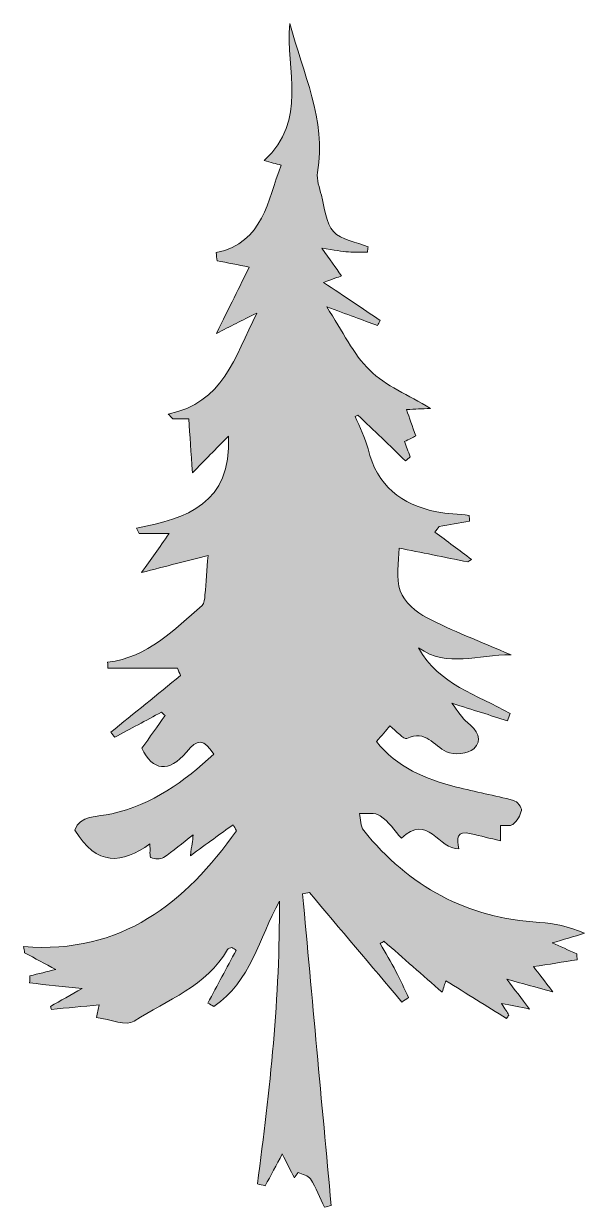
# Model space of a CAD drawing. Header units: inches. Extents: x 24 to 476, y -461 to -43.
# Drawn here: x 44.6 to 111.1, y -307.6 to -167.4 of the extents above; entities that cross this region are included whole.
import ezdxf

# ---------------------------------------------------------------- set-up
doc = ezdxf.new("R2010")
doc.units = ezdxf.units.IN
doc.header["$MEASUREMENT"] = 0
doc.layers.add('Layer 1', color=7, linetype='Continuous')

# ---------------------------------------------------------------- blocks, each defined once
blk = doc.blocks.new('block 2')
at = {"layer": 'Layer 1', "true_color": 0x0b0b0b}
h = blk.add_hatch(color=28, dxfattribs=at)
h.dxf.hatch_style = 2
edge = h.paths.add_edge_path()
edge.add_spline(control_points=[(67.43, -194.49), (73.1, -193.25), (73.45, -188.33), (75.13, -184.13), (74.45, -183.94), (73.95, -183.81), (73.1, -183.57), (78.38, -178.81), (75.59, -172.84), (76.16, -167.36), (77.69, -173.19), (80.49, -178.72), (79.44, -184.99), (79.3, -185.84), (79.66, -186.8), (79.9, -187.68), (80.29, -189.16), (80.39, -190.97), (81.32, -192), (82.24, -193.01), (84.03, -193.22), (85.44, -193.78), (85.41, -193.99), (85.38, -194.21), (85.35, -194.42), (84.59, -194.42), (83.84, -194.47), (83.09, -194.41), (82.28, -194.35), (81.47, -194.19), (79.93, -193.96), (80.91, -195.33), (81.56, -196.24), (82.28, -197.25), (81.82, -197.41), (81.33, -197.58), (80.13, -198.01), (82.65, -199.7), (84.77, -201.11), (86.88, -202.52), (86.77, -202.73), (86.66, -202.93), (86.56, -203.13), (84.77, -202.47), (82.98, -201.81), (80.52, -200.9), (82.45, -203.84), (83.66, -206.51), (85.62, -208.42), (87.52, -210.28), (90.19, -211.35), (92.81, -212.94), (91.8, -212.99), (91.03, -213.02), (89.98, -213.07), (90.34, -214.09), (90.68, -215.06), (91.08, -216.2), (90.73, -216.38), (90.31, -216.59), (89.75, -216.87), (89.95, -217.41), (90.18, -218.05), (90.42, -218.69), (90.24, -218.85), (90.06, -219), (89.88, -219.16), (87.99, -217.35), (86.1, -215.54), (84.22, -213.74), (84.11, -213.79), (84.01, -213.84), (83.91, -213.89), (84.42, -215.17), (85.1, -216.42), (85.42, -217.75), (86.49, -222.09), (89.35, -224.39), (93.58, -225.19), (94.84, -225.43), (96.14, -225.47), (97.42, -225.61), (97.43, -225.84), (97.44, -226.06), (97.45, -226.29), (96.25, -226.5), (95.05, -226.72), (93.85, -226.93), (93.69, -227.15), (93.52, -227.37), (93.35, -227.6), (94.79, -228.67), (96.24, -229.75), (97.68, -230.83), (97.54, -230.93), (97.41, -231.03), (97.27, -231.13), (94.46, -230.57), (91.64, -230), (89.11, -229.49), (89.11, -231.17), (88.69, -233.05), (89.24, -234.57), (89.71, -235.87), (91.13, -237.08), (92.42, -237.76), (95.4, -239.3), (98.57, -240.49), (102.41, -242.15), (98.36, -242.05), (94.89, -243.74), (91.41, -241.31), (93.78, -245.67), (98.39, -246.87), (102.26, -249.09), (102.15, -249.37), (102.05, -249.65), (101.94, -249.94), (99.93, -249.31), (97.92, -248.68), (95.37, -247.88), (96.12, -248.82), (96.55, -249.63), (97.22, -250.15), (98.37, -251.06), (99.04, -252.26), (97.96, -253.26), (97.3, -253.88), (95.61, -254.03), (94.73, -253.63), (93.2, -252.95), (92.27, -250.92), (90.02, -252.05), (89.7, -252.21), (88.77, -251.14), (88.01, -250.56), (87.57, -251.08), (87.06, -251.67), (86.42, -252.41), (88.81, -255.47), (92.23, -256.86), (95.9, -257.8), (98.15, -258.38), (100.44, -258.79), (102.68, -259.39), (103.09, -259.5), (103.67, -260.21), (103.61, -260.56), (103.51, -261.16), (103.08, -261.81), (102.59, -262.22), (102.29, -262.47), (101.65, -262.33), (101.13, -262.37), (101.13, -262.93), (101.13, -263.38), (101.13, -264.16), (99.86, -263.86), (98.75, -263.61), (97.64, -263.34), (95.86, -262.89), (95.92, -263.93), (96.2, -265.11), (93.84, -265.27), (92.47, -260.8), (89.4, -263.87), (88.57, -262.96), (87.85, -261.89), (86.86, -261.2), (86.26, -260.79), (85.24, -260.99), (84.41, -260.92), (84.56, -261.6), (84.51, -262.45), (84.91, -262.94), (90.26, -269.61), (97.16, -273.34), (105.76, -273.84), (107.49, -273.94), (109.21, -274.33), (111.07, -275.13), (109.82, -275.5), (108.58, -275.87), (107.24, -276.27), (108.21, -276.69), (109.19, -277.12), (110.18, -277.56), (110.19, -277.79), (110.2, -278.03), (110.21, -278.27), (108.54, -278.53), (106.86, -278.8), (105.05, -279.08), (105.7, -279.94), (106.32, -280.75), (107.32, -282.07), (105.28, -281.51), (103.77, -281.09), (101.88, -280.57), (102.82, -281.81), (103.58, -282.8), (104.57, -284.1), (103.37, -283.86), (102.47, -283.68), (101.26, -283.44), (101.67, -284.09), (101.9, -284.45), (102.13, -284.81), (102.03, -284.94), (101.94, -285.08), (101.84, -285.21), (99.48, -283.75), (97.12, -282.28), (94.65, -280.74), (94.53, -281.11), (94.4, -281.51), (94.21, -282.12), (91.86, -280.05), (89.58, -278.06), (87.31, -276.06), (87.17, -276.16), (87.03, -276.25), (86.88, -276.35), (87.5, -277.44), (88.14, -278.53), (88.73, -279.64), (89.26, -280.66), (89.73, -281.71), (90.23, -282.75), (89.96, -282.92), (89.69, -283.1), (89.43, -283.27), (85.78, -278.94), (82.13, -274.62), (78.47, -270.29), (78.2, -270.35), (77.93, -270.41), (77.66, -270.47), (78.79, -282.77), (79.92, -295.07), (81.05, -307.37), (80.79, -307.44), (80.53, -307.52), (80.28, -307.59), (79.73, -306.46), (79.27, -305.27), (78.6, -304.22), (78.35, -303.81), (77.63, -303.7), (77.13, -303.46), (76.98, -303.67), (76.83, -303.89), (76.69, -304.1), (76.22, -303.18), (75.76, -302.26), (75.26, -301.27), (74.55, -302.59), (73.89, -303.82), (73.22, -305.04), (72.92, -304.97), (72.61, -304.89), (72.3, -304.81), (73.79, -293.72), (75.01, -282.61), (74.91, -271.34), (72.52, -275.72), (71.49, -280.86), (67.14, -283.79), (66.9, -283.66), (66.67, -283.52), (66.43, -283.39), (67.55, -281.31), (68.67, -279.23), (69.78, -277.15), (69.62, -277.03), (69.45, -276.91), (69.29, -276.8), (69.11, -276.88), (68.85, -276.91), (68.77, -277.05), (66.28, -281.42), (61.59, -283), (57.71, -285.55), (56.78, -286.16), (54.88, -285.32), (53.23, -285.12), (53.35, -284.56), (53.45, -284.09), (53.55, -283.61), (51.6, -283.8), (49.74, -283.97), (47.88, -284.15), (47.85, -284.03), (47.81, -283.91), (47.78, -283.78), (48.98, -283.11), (50.18, -282.44), (51.53, -281.68), (49.4, -281.45), (47.35, -281.23), (45.3, -281.01), (45.31, -280.73), (45.32, -280.45), (45.33, -280.17), (46.34, -279.92), (47.35, -279.67), (48.4, -279.41), (47.15, -278.74), (45.93, -278.09), (44.71, -277.44), (44.67, -277.19), (44.63, -276.95), (44.59, -276.71), (56.22, -277.61), (63.76, -271.54), (69.82, -262.97), (69.69, -262.73), (69.56, -262.49), (69.43, -262.26), (67.91, -263.36), (66.39, -264.46), (64.36, -265.94), (64.53, -264.69), (64.6, -264.24), (64.71, -263.45), (63.37, -264.48), (62.32, -265.39), (61.17, -266.14), (60.81, -266.37), (60.11, -266.33), (59.69, -266.15), (59.5, -266.07), (59.61, -265.31), (59.56, -264.52), (56.29, -266.94), (53.21, -267.18), (50.68, -262.91), (51.15, -261.14), (53.38, -261.35), (55.04, -260.97), (59.84, -259.86), (63.61, -257.18), (67.14, -253.89), (65.97, -252.09), (65.19, -252.07), (63.89, -253.65), (61.82, -256.18), (59.89, -255.87), (58.6, -253.21), (59.54, -251.89), (60.46, -250.61), (61.37, -249.33), (61.22, -249.2), (61.08, -249.06), (60.93, -248.93), (59.08, -249.92), (57.24, -250.91), (55.39, -251.9), (55.24, -251.71), (55.09, -251.51), (54.94, -251.31), (57.69, -249.07), (60.44, -246.83), (63.18, -244.59), (63.07, -244.29), (62.95, -244), (62.83, -243.7), (60.08, -243.7), (57.33, -243.7), (54.58, -243.7), (54.57, -243.48), (54.56, -243.25), (54.55, -243.02), (59.32, -242.45), (62.41, -239.15), (65.76, -236.3), (66.03, -236.07), (66.05, -235.48), (66.09, -235.04), (66.23, -233.56), (66.32, -232.07), (66.45, -230.36), (64.07, -230.97), (61.49, -231.64), (58.57, -232.39), (59.71, -230.78), (60.63, -229.49), (61.84, -227.78), (60.35, -227.78), (59.32, -227.78), (58.28, -227.78), (58.18, -227.56), (58.07, -227.34), (57.96, -227.12), (63.96, -226.02), (69.25, -224.23), (68.87, -216.22), (67.34, -217.78), (66.1, -219.05), (64.6, -220.58), (64.43, -218.09), (64.3, -216.19), (64.16, -214.18), (63.57, -214.18), (62.92, -214.18), (62.28, -214.18), (62.1, -213.99), (61.91, -213.81), (61.73, -213.62), (68.21, -212.3), (69.61, -206.93), (72.23, -201.64), (70.41, -202.56), (69.14, -203.2), (67.44, -204.06), (68.97, -200.98), (70.22, -198.46), (71.34, -196.2), (69.98, -195.93), (68.75, -195.69), (67.52, -195.44), (67.49, -195.13), (67.46, -194.81), (67.43, -194.49)], knot_values=[0, 0, 0, 0, 1, 1, 1, 2, 2, 2, 3, 3, 3, 4, 4, 4, 5, 5, 5, 6, 6, 6, 7, 7, 7, 8, 8, 8, 9, 9, 9, 10, 10, 10, 11, 11, 11, 12, 12, 12, 13, 13, 13, 14, 14, 14, 15, 15, 15, 16, 16, 16, 17, 17, 17, 18, 18, 18, 19, 19, 19, 20, 20, 20, 21, 21, 21, 22, 22, 22, 23, 23, 23, 24, 24, 24, 25, 25, 25, 26, 26, 26, 27, 27, 27, 28, 28, 28, 29, 29, 29, 30, 30, 30, 31, 31, 31, 32, 32, 32, 33, 33, 33, 34, 34, 34, 35, 35, 35, 36, 36, 36, 37, 37, 37, 38, 38, 38, 39, 39, 39, 40, 40, 40, 41, 41, 41, 42, 42, 42, 43, 43, 43, 44, 44, 44, 45, 45, 45, 46, 46, 46, 47, 47, 47, 48, 48, 48, 49, 49, 49, 50, 50, 50, 51, 51, 51, 52, 52, 52, 53, 53, 53, 54, 54, 54, 55, 55, 55, 56, 56, 56, 57, 57, 57, 58, 58, 58, 59, 59, 59, 60, 60, 60, 61, 61, 61, 62, 62, 62, 63, 63, 63, 64, 64, 64, 65, 65, 65, 66, 66, 66, 67, 67, 67, 68, 68, 68, 69, 69, 69, 70, 70, 70, 71, 71, 71, 72, 72, 72, 73, 73, 73, 74, 74, 74, 75, 75, 75, 76, 76, 76, 77, 77, 77, 78, 78, 78, 79, 79, 79, 80, 80, 80, 81, 81, 81, 82, 82, 82, 83, 83, 83, 84, 84, 84, 85, 85, 85, 86, 86, 86, 87, 87, 87, 88, 88, 88, 89, 89, 89, 90, 90, 90, 91, 91, 91, 92, 92, 92, 93, 93, 93, 94, 94, 94, 95, 95, 95, 96, 96, 96, 97, 97, 97, 98, 98, 98, 99, 99, 99, 100, 100, 100, 101, 101, 101, 102, 102, 102, 103, 103, 103, 104, 104, 104, 105, 105, 105, 106, 106, 106, 107, 107, 107, 108, 108, 108, 109, 109, 109, 110, 110, 110, 111, 111, 111, 112, 112, 112, 113, 113, 113, 114, 114, 114, 115, 115, 115, 116, 116, 116, 117, 117, 117, 118, 118, 118, 119, 119, 119, 120, 120, 120, 121, 121, 121, 122, 122, 122, 123, 123, 123, 124, 124, 124, 125, 125, 125, 126, 126, 126, 127, 127, 127, 128, 128, 128, 129, 129, 129, 130, 130, 130, 131, 131, 131, 132, 132, 132, 133, 133, 133, 134, 134, 134, 135, 135, 135, 136, 136, 136, 137, 137, 137, 138, 138, 138, 139, 139, 139, 140, 140, 140, 141, 141, 141, 141], degree=3, periodic=1)
at = {"layer": 'Layer 1', "lineweight": 0}
blk.add_open_spline([(67.43, -194.49), (73.1, -193.25), (73.45, -188.33), (75.13, -184.13), (74.45, -183.94), (73.95, -183.81), (73.1, -183.57), (78.38, -178.81), (75.59, -172.84), (76.16, -167.36), (77.69, -173.19), (80.49, -178.72), (79.44, -184.99), (79.3, -185.84), (79.66, -186.8), (79.9, -187.68), (80.29, -189.16), (80.39, -190.97), (81.32, -192), (82.24, -193.01), (84.03, -193.22), (85.44, -193.78), (85.41, -193.99), (85.38, -194.21), (85.35, -194.42), (84.59, -194.42), (83.84, -194.47), (83.09, -194.41), (82.28, -194.35), (81.47, -194.19), (79.93, -193.96), (80.91, -195.33), (81.56, -196.24), (82.28, -197.25), (81.82, -197.41), (81.33, -197.58), (80.13, -198.01), (82.65, -199.7), (84.77, -201.11), (86.88, -202.52), (86.77, -202.73), (86.66, -202.93), (86.56, -203.13), (84.77, -202.47), (82.98, -201.81), (80.52, -200.9), (82.45, -203.84), (83.66, -206.51), (85.62, -208.42), (87.52, -210.28), (90.19, -211.35), (92.81, -212.94), (91.8, -212.99), (91.03, -213.02), (89.98, -213.07), (90.34, -214.09), (90.68, -215.06), (91.08, -216.2), (90.73, -216.38), (90.31, -216.59), (89.75, -216.87), (89.95, -217.41), (90.18, -218.05), (90.42, -218.69), (90.24, -218.85), (90.06, -219), (89.88, -219.16), (87.99, -217.35), (86.1, -215.54), (84.22, -213.74), (84.11, -213.79), (84.01, -213.84), (83.91, -213.89), (84.42, -215.17), (85.1, -216.42), (85.42, -217.75), (86.49, -222.09), (89.35, -224.39), (93.58, -225.19), (94.84, -225.43), (96.14, -225.47), (97.42, -225.61), (97.43, -225.84), (97.44, -226.06), (97.45, -226.29), (96.25, -226.5), (95.05, -226.72), (93.85, -226.93), (93.69, -227.15), (93.52, -227.37), (93.35, -227.6), (94.79, -228.67), (96.24, -229.75), (97.68, -230.83), (97.54, -230.93), (97.41, -231.03), (97.27, -231.13), (94.46, -230.57), (91.64, -230), (89.11, -229.49), (89.11, -231.17), (88.69, -233.05), (89.24, -234.57), (89.71, -235.87), (91.13, -237.08), (92.42, -237.76), (95.4, -239.3), (98.57, -240.49), (102.41, -242.15), (98.36, -242.05), (94.89, -243.74), (91.41, -241.31), (93.78, -245.67), (98.39, -246.87), (102.26, -249.09), (102.15, -249.37), (102.05, -249.65), (101.94, -249.94), (99.93, -249.31), (97.92, -248.68), (95.37, -247.88), (96.12, -248.82), (96.55, -249.63), (97.22, -250.15), (98.37, -251.06), (99.04, -252.26), (97.96, -253.26), (97.3, -253.88), (95.61, -254.03), (94.73, -253.63), (93.2, -252.95), (92.27, -250.92), (90.02, -252.05), (89.7, -252.21), (88.77, -251.14), (88.01, -250.56), (87.57, -251.08), (87.06, -251.67), (86.42, -252.41), (88.81, -255.47), (92.23, -256.86), (95.9, -257.8), (98.15, -258.38), (100.44, -258.79), (102.68, -259.39), (103.09, -259.5), (103.67, -260.21), (103.61, -260.56), (103.51, -261.16), (103.08, -261.81), (102.59, -262.22), (102.29, -262.47), (101.65, -262.33), (101.13, -262.37), (101.13, -262.93), (101.13, -263.38), (101.13, -264.16), (99.86, -263.86), (98.75, -263.61), (97.64, -263.34), (95.86, -262.89), (95.92, -263.93), (96.2, -265.11), (93.84, -265.27), (92.47, -260.8), (89.4, -263.87), (88.57, -262.96), (87.85, -261.89), (86.86, -261.2), (86.26, -260.79), (85.24, -260.99), (84.41, -260.92), (84.56, -261.6), (84.51, -262.45), (84.91, -262.94), (90.26, -269.61), (97.16, -273.34), (105.76, -273.84), (107.49, -273.94), (109.21, -274.33), (111.07, -275.13), (109.82, -275.5), (108.58, -275.87), (107.24, -276.27), (108.21, -276.69), (109.19, -277.12), (110.18, -277.56), (110.19, -277.79), (110.2, -278.03), (110.21, -278.27), (108.54, -278.53), (106.86, -278.8), (105.05, -279.08), (105.7, -279.94), (106.32, -280.75), (107.32, -282.07), (105.28, -281.51), (103.77, -281.09), (101.88, -280.57), (102.82, -281.81), (103.58, -282.8), (104.57, -284.1), (103.37, -283.86), (102.47, -283.68), (101.26, -283.44), (101.67, -284.09), (101.9, -284.45), (102.13, -284.81), (102.03, -284.94), (101.94, -285.08), (101.84, -285.21), (99.48, -283.75), (97.12, -282.28), (94.65, -280.74), (94.53, -281.11), (94.4, -281.51), (94.21, -282.12), (91.86, -280.05), (89.58, -278.06), (87.31, -276.06), (87.17, -276.16), (87.03, -276.25), (86.88, -276.35), (87.5, -277.44), (88.14, -278.53), (88.73, -279.64), (89.26, -280.66), (89.73, -281.71), (90.23, -282.75), (89.96, -282.92), (89.69, -283.1), (89.43, -283.27), (85.78, -278.94), (82.13, -274.62), (78.47, -270.29), (78.2, -270.35), (77.93, -270.41), (77.66, -270.47), (78.79, -282.77), (79.92, -295.07), (81.05, -307.37), (80.79, -307.44), (80.53, -307.52), (80.28, -307.59), (79.73, -306.46), (79.27, -305.27), (78.6, -304.22), (78.35, -303.81), (77.63, -303.7), (77.13, -303.46), (76.98, -303.67), (76.83, -303.89), (76.69, -304.1), (76.22, -303.18), (75.76, -302.26), (75.26, -301.27), (74.55, -302.59), (73.89, -303.82), (73.22, -305.04), (72.92, -304.97), (72.61, -304.89), (72.3, -304.81), (73.79, -293.72), (75.01, -282.61), (74.91, -271.34), (72.52, -275.72), (71.49, -280.86), (67.14, -283.79), (66.9, -283.66), (66.67, -283.52), (66.43, -283.39), (67.55, -281.31), (68.67, -279.23), (69.78, -277.15), (69.62, -277.03), (69.45, -276.91), (69.29, -276.8), (69.11, -276.88), (68.85, -276.91), (68.77, -277.05), (66.28, -281.42), (61.59, -283), (57.71, -285.55), (56.78, -286.16), (54.88, -285.32), (53.23, -285.12), (53.35, -284.56), (53.45, -284.09), (53.55, -283.61), (51.6, -283.8), (49.74, -283.97), (47.88, -284.15), (47.85, -284.03), (47.81, -283.91), (47.78, -283.78), (48.98, -283.11), (50.18, -282.44), (51.53, -281.68), (49.4, -281.45), (47.35, -281.23), (45.3, -281.01), (45.31, -280.73), (45.32, -280.45), (45.33, -280.17), (46.34, -279.92), (47.35, -279.67), (48.4, -279.41), (47.15, -278.74), (45.93, -278.09), (44.71, -277.44), (44.67, -277.19), (44.63, -276.95), (44.59, -276.71), (56.22, -277.61), (63.76, -271.54), (69.82, -262.97), (69.69, -262.73), (69.56, -262.49), (69.43, -262.26), (67.91, -263.36), (66.39, -264.46), (64.36, -265.94), (64.53, -264.69), (64.6, -264.24), (64.71, -263.45), (63.37, -264.48), (62.32, -265.39), (61.17, -266.14), (60.81, -266.37), (60.11, -266.33), (59.69, -266.15), (59.5, -266.07), (59.61, -265.31), (59.56, -264.52), (56.29, -266.94), (53.21, -267.18), (50.68, -262.91), (51.15, -261.14), (53.38, -261.35), (55.04, -260.97), (59.84, -259.86), (63.61, -257.18), (67.14, -253.89), (65.97, -252.09), (65.19, -252.07), (63.89, -253.65), (61.82, -256.18), (59.89, -255.87), (58.6, -253.21), (59.54, -251.89), (60.46, -250.61), (61.37, -249.33), (61.22, -249.2), (61.08, -249.06), (60.93, -248.93), (59.08, -249.92), (57.24, -250.91), (55.39, -251.9), (55.24, -251.71), (55.09, -251.51), (54.94, -251.31), (57.69, -249.07), (60.44, -246.83), (63.18, -244.59), (63.07, -244.29), (62.95, -244), (62.83, -243.7), (60.08, -243.7), (57.33, -243.7), (54.58, -243.7), (54.57, -243.48), (54.56, -243.25), (54.55, -243.02), (59.32, -242.45), (62.41, -239.15), (65.76, -236.3), (66.03, -236.07), (66.05, -235.48), (66.09, -235.04), (66.23, -233.56), (66.32, -232.07), (66.45, -230.36), (64.07, -230.97), (61.49, -231.64), (58.57, -232.39), (59.71, -230.78), (60.63, -229.49), (61.84, -227.78), (60.35, -227.78), (59.32, -227.78), (58.28, -227.78), (58.18, -227.56), (58.07, -227.34), (57.96, -227.12), (63.96, -226.02), (69.25, -224.23), (68.87, -216.22), (67.34, -217.78), (66.1, -219.05), (64.6, -220.58), (64.43, -218.09), (64.3, -216.19), (64.16, -214.18), (63.57, -214.18), (62.92, -214.18), (62.28, -214.18), (62.1, -213.99), (61.91, -213.81), (61.73, -213.62), (68.21, -212.3), (69.61, -206.93), (72.23, -201.64), (70.41, -202.56), (69.14, -203.2), (67.44, -204.06), (68.97, -200.98), (70.22, -198.46), (71.34, -196.2), (69.98, -195.93), (68.75, -195.69), (67.52, -195.44), (67.49, -195.13), (67.46, -194.81), (67.43, -194.49)], degree=3, knots=[0, 0, 0, 0, 1, 1, 1, 2, 2, 2, 3, 3, 3, 4, 4, 4, 5, 5, 5, 6, 6, 6, 7, 7, 7, 8, 8, 8, 9, 9, 9, 10, 10, 10, 11, 11, 11, 12, 12, 12, 13, 13, 13, 14, 14, 14, 15, 15, 15, 16, 16, 16, 17, 17, 17, 18, 18, 18, 19, 19, 19, 20, 20, 20, 21, 21, 21, 22, 22, 22, 23, 23, 23, 24, 24, 24, 25, 25, 25, 26, 26, 26, 27, 27, 27, 28, 28, 28, 29, 29, 29, 30, 30, 30, 31, 31, 31, 32, 32, 32, 33, 33, 33, 34, 34, 34, 35, 35, 35, 36, 36, 36, 37, 37, 37, 38, 38, 38, 39, 39, 39, 40, 40, 40, 41, 41, 41, 42, 42, 42, 43, 43, 43, 44, 44, 44, 45, 45, 45, 46, 46, 46, 47, 47, 47, 48, 48, 48, 49, 49, 49, 50, 50, 50, 51, 51, 51, 52, 52, 52, 53, 53, 53, 54, 54, 54, 55, 55, 55, 56, 56, 56, 57, 57, 57, 58, 58, 58, 59, 59, 59, 60, 60, 60, 61, 61, 61, 62, 62, 62, 63, 63, 63, 64, 64, 64, 65, 65, 65, 66, 66, 66, 67, 67, 67, 68, 68, 68, 69, 69, 69, 70, 70, 70, 71, 71, 71, 72, 72, 72, 73, 73, 73, 74, 74, 74, 75, 75, 75, 76, 76, 76, 77, 77, 77, 78, 78, 78, 79, 79, 79, 80, 80, 80, 81, 81, 81, 82, 82, 82, 83, 83, 83, 84, 84, 84, 85, 85, 85, 86, 86, 86, 87, 87, 87, 88, 88, 88, 89, 89, 89, 90, 90, 90, 91, 91, 91, 92, 92, 92, 93, 93, 93, 94, 94, 94, 95, 95, 95, 96, 96, 96, 97, 97, 97, 98, 98, 98, 99, 99, 99, 100, 100, 100, 101, 101, 101, 102, 102, 102, 103, 103, 103, 104, 104, 104, 105, 105, 105, 106, 106, 106, 107, 107, 107, 108, 108, 108, 109, 109, 109, 110, 110, 110, 111, 111, 111, 112, 112, 112, 113, 113, 113, 114, 114, 114, 115, 115, 115, 116, 116, 116, 117, 117, 117, 118, 118, 118, 119, 119, 119, 120, 120, 120, 121, 121, 121, 122, 122, 122, 123, 123, 123, 124, 124, 124, 125, 125, 125, 126, 126, 126, 127, 127, 127, 128, 128, 128, 129, 129, 129, 130, 130, 130, 131, 131, 131, 132, 132, 132, 133, 133, 133, 134, 134, 134, 135, 135, 135, 136, 136, 136, 137, 137, 137, 138, 138, 138, 139, 139, 139, 140, 140, 140, 141, 141, 141, 141], dxfattribs=at)

msp = doc.modelspace()

# ---------------------------------------------------------------- block references
at = {"layer": 'Layer 1'}
msp.add_blockref('block 2', (0, 0), dxfattribs=at)

doc.saveas('drawing.dxf')
